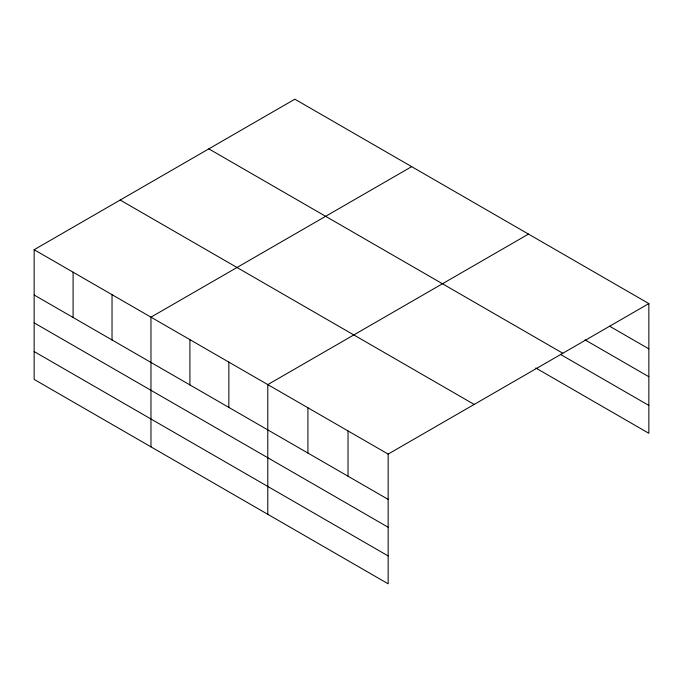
<?xml version="1.0" encoding="UTF-8"?>
<svg xmlns="http://www.w3.org/2000/svg" width="683" height="683" viewBox="0 0 683 683"><rect width="100%" height="100%" fill="white"/><g stroke="black" fill="none" stroke-linecap="round" stroke-linejoin="round"><path stroke-width="1.02" d="M34.15 249.713L388.149 454.093L388.149 583.803L34.15 379.415L34.15 249.713L294.851 99.197L648.85 303.585L648.85 433.287L535.788 368.009M411.67 166.643L150.969 317.16L150.969 446.861M528.488 234.09L267.787 384.606L267.787 514.308M388.149 454.093L648.85 303.585M609.646 326.226L648.85 348.868M585.024 339.869L648.85 376.726M208.819 148.868L562.818 353.248M560.401 354.366L648.85 405.429M120.182 200.042L474.181 404.43M34.15 294.996L388.149 499.375M34.15 322.854L388.149 527.233M34.15 351.557L388.149 555.936M348.031 430.93L348.031 476.213M307.913 407.768L307.913 453.051M228.848 362.127L228.848 407.409M189.908 339.639L189.908 384.922M112.029 294.68L112.029 339.963M73.09 272.193L73.09 317.475"/></g></svg>
